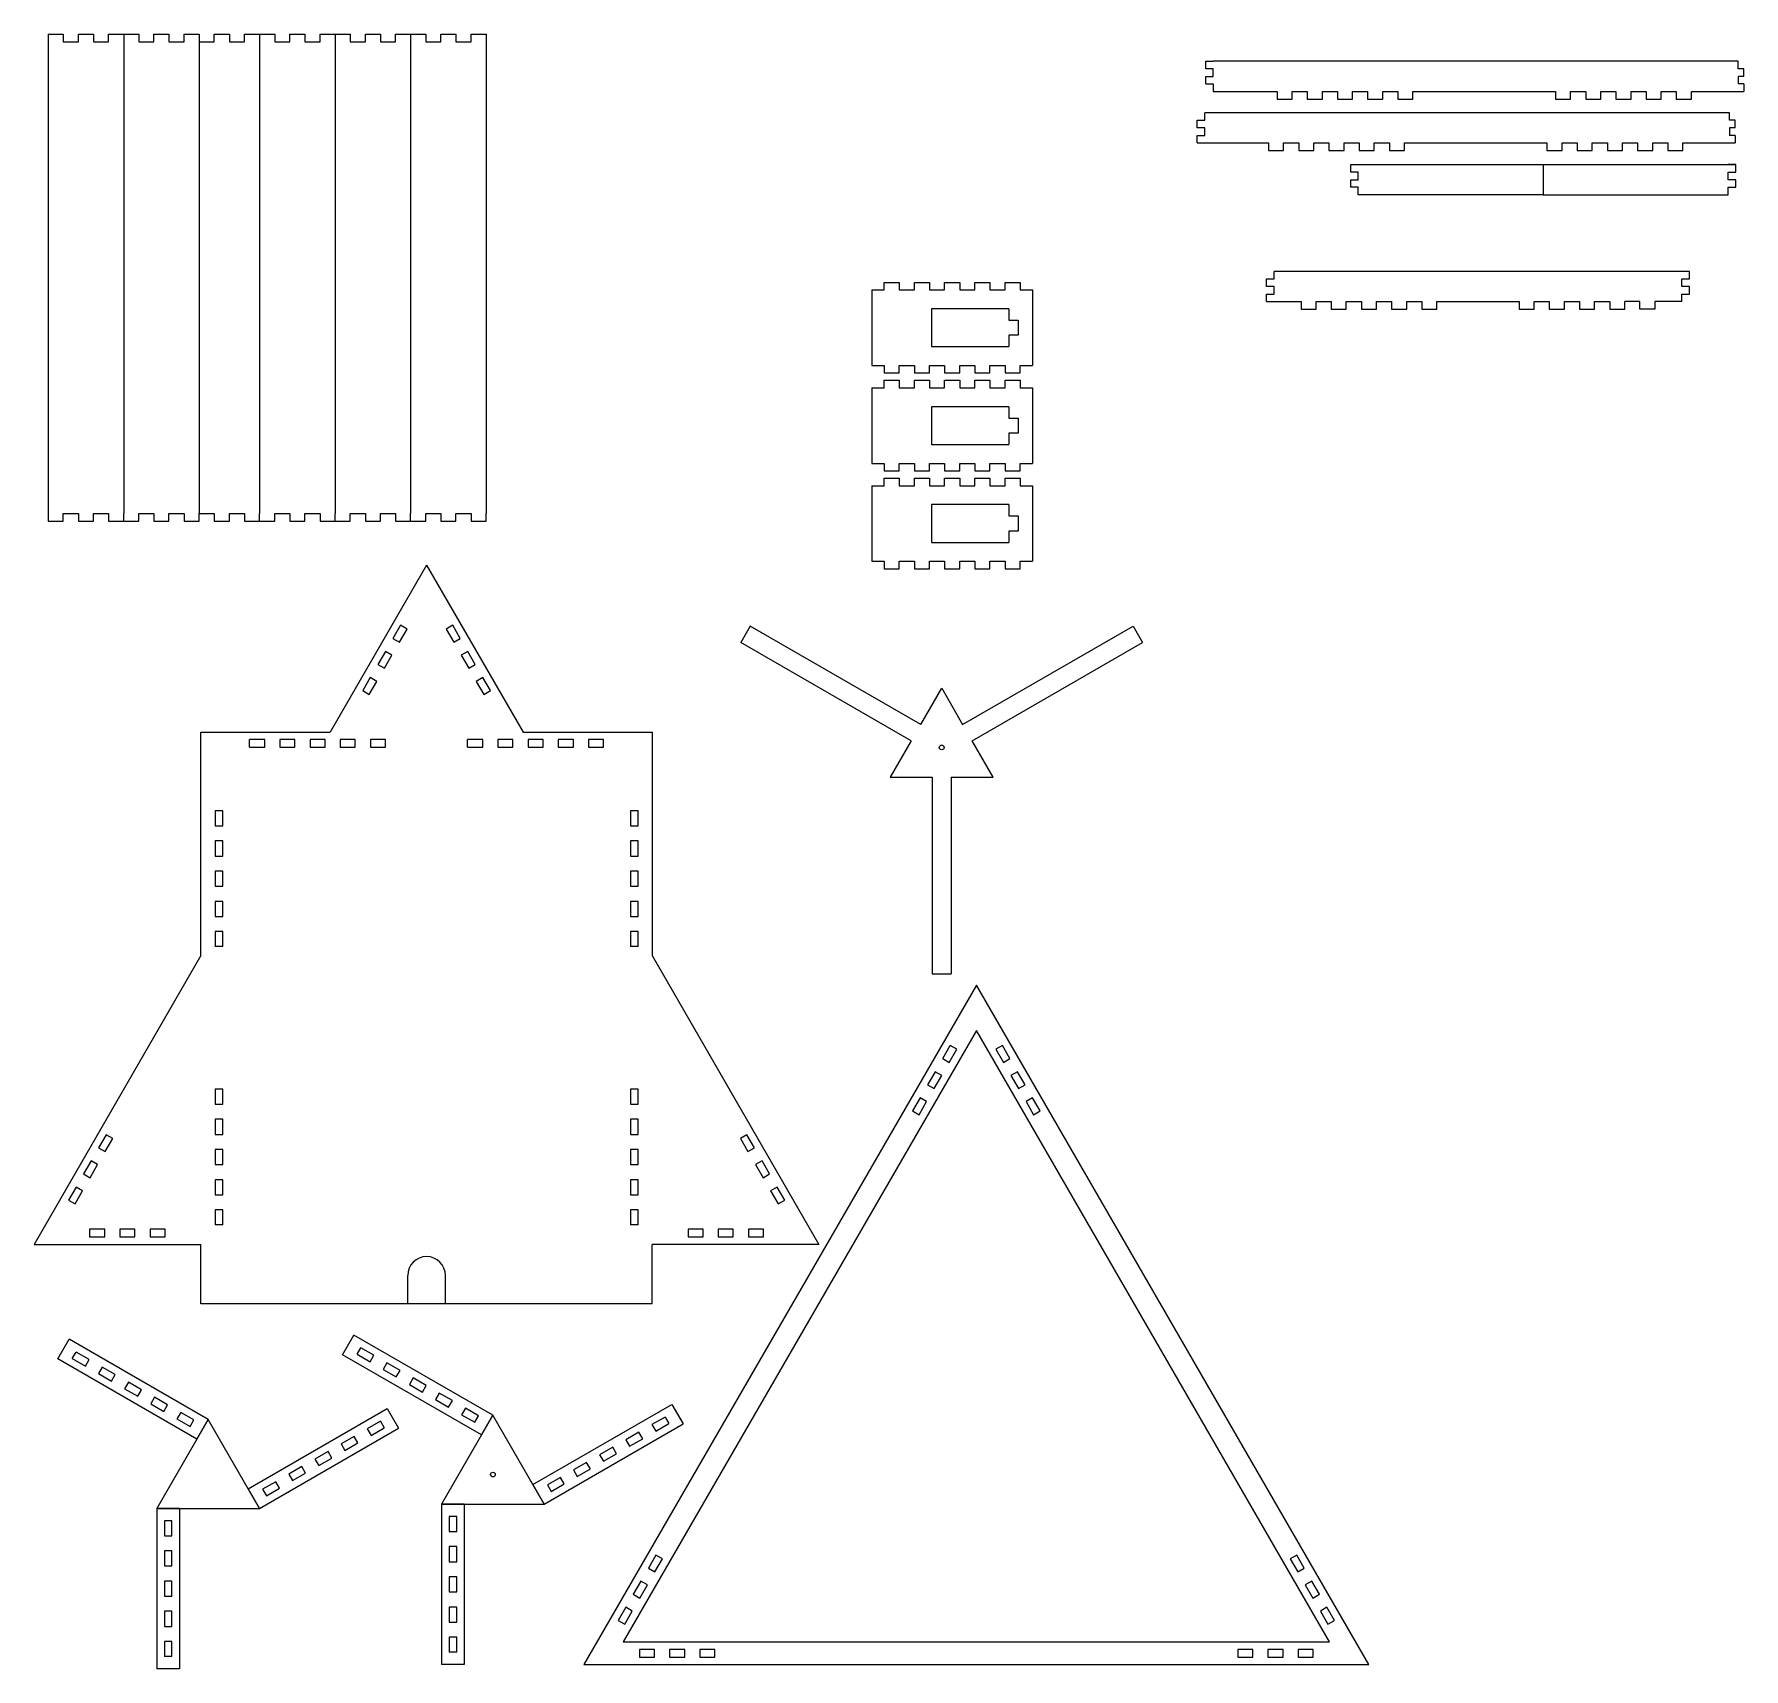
# Model space of a CAD drawing. Header units: centimetres. Extents: x 136.4 to 226.9, y 141.2 to 227.8.
import ezdxf

# ---------------------------------------------------------------- set-up
doc = ezdxf.new("R2010")
doc.units = ezdxf.units.CM
doc.header["$MEASUREMENT"] = 0

msp = doc.modelspace()

# ---------------------------------------------------------------- linework, layer by layer
at = {"color": 10}
for p, q in [((137.114, 227.831), (137.914, 227.831)), ((137.114, 227.831), (137.114, 202.031)), ((137.914, 227.831), (137.914, 227.431)), ((137.914, 227.431), (138.714, 227.431)), ((138.714, 227.431), (138.714, 227.831)), ((138.714, 227.831), (139.514, 227.831)), ((139.514, 227.831), (139.514, 227.431)), ((139.514, 227.431), (140.314, 227.431)), ((140.314, 227.431), (140.314, 227.831)), ((140.314, 227.831), (141.114, 227.831)), ((141.114, 227.831), (141.914, 227.831)), ((141.114, 227.831), (141.114, 202.431)), ((141.914, 227.831), (141.914, 227.431)), ((141.914, 227.431), (142.714, 227.431)), ((142.714, 227.431), (142.714, 227.831)), ((142.714, 227.831), (143.514, 227.831)), ((143.514, 227.831), (143.514, 227.431)), ((143.514, 227.431), (144.314, 227.431)), ((144.314, 227.831), (145.114, 227.831)), ((144.314, 227.431), (144.314, 227.831)), ((144.314, 227.831), (145.114, 227.831)), ((145.114, 227.831), (145.114, 227.431)), ((145.114, 227.831), (145.114, 202.431)), ((145.114, 227.431), (145.914, 227.431)), ((145.914, 227.431), (145.914, 227.831)), ((145.914, 227.831), (146.714, 227.831)), ((146.714, 227.831), (146.714, 227.431)), ((146.714, 227.431), (147.514, 227.431)), ((147.514, 227.431), (147.514, 227.831)), ((147.514, 227.831), (148.314, 227.831)), ((148.314, 227.831), (149.114, 227.831)), ((148.314, 227.831), (148.314, 202.431)), ((149.114, 227.831), (149.114, 227.431)), ((149.114, 227.431), (149.914, 227.431)), ((149.914, 227.431), (149.914, 227.831)), ((149.914, 227.831), (150.714, 227.831)), ((150.714, 227.831), (150.714, 227.431)), ((150.714, 227.431), (151.514, 227.431)), ((151.514, 227.431), (151.514, 227.831)), ((151.514, 227.831), (152.314, 227.831)), ((152.314, 227.831), (153.114, 227.831)), ((152.314, 227.831), (152.314, 202.431)), ((153.114, 227.831), (153.114, 227.431)), ((153.114, 227.431), (153.914, 227.431)), ((153.914, 227.431), (153.914, 227.831)), ((153.914, 227.831), (154.714, 227.831)), ((154.714, 227.831), (154.714, 227.431)), ((154.714, 227.431), (155.514, 227.431)), ((155.514, 227.431), (155.514, 227.831)), ((155.514, 227.831), (156.314, 227.831)), ((156.314, 227.831), (157.114, 227.831)), ((156.314, 227.831), (156.314, 202.431)), ((157.114, 227.831), (157.114, 227.431)), ((157.114, 227.431), (157.914, 227.431)), ((157.914, 227.431), (157.914, 227.831)), ((157.914, 227.831), (158.714, 227.831)), ((158.714, 227.831), (158.714, 227.431)), ((158.714, 227.431), (159.514, 227.431)), ((159.514, 227.431), (159.514, 227.831)), ((159.514, 227.831), (160.314, 227.831)), ((160.314, 227.831), (160.314, 202.431)), ((198.43, 226.395), (198.83, 226.395)), ((198.43, 225.995), (198.43, 226.395)), ((226.63, 226.395), (198.83, 226.395)), ((226.63, 225.995), (226.63, 226.395)), ((198.83, 225.995), (198.43, 225.995)), ((198.43, 225.595), (198.83, 225.595)), ((198.43, 225.195), (198.43, 225.595)), ((198.83, 225.595), (198.83, 225.995)), ((226.93, 225.995), (226.63, 225.995)), ((226.93, 225.595), (226.63, 225.595)), ((226.63, 225.595), (226.63, 225.195)), ((226.93, 225.595), (226.93, 225.995)), ((198.43, 225.195), (198.83, 225.195)), ((198.83, 225.195), (198.83, 224.795)), ((198.83, 224.795), (202.205, 224.795)), ((202.205, 224.795), (202.205, 224.395)), ((203.005, 224.395), (203.005, 224.795)), ((203.005, 224.795), (203.805, 224.795)), ((203.805, 224.795), (203.805, 224.395)), ((204.605, 224.395), (204.605, 224.795)), ((204.605, 224.795), (205.405, 224.795)), ((205.405, 224.795), (205.405, 224.395)), ((206.205, 224.395), (206.205, 224.795)), ((206.205, 224.795), (207.005, 224.795)), ((207.005, 224.795), (207.005, 224.395)), ((207.805, 224.395), (207.805, 224.795)), ((207.805, 224.795), (208.605, 224.795)), ((208.605, 224.795), (208.605, 224.395)), ((209.405, 224.395), (209.405, 224.795)), ((209.405, 224.795), (216.955, 224.795)), ((216.955, 224.795), (216.955, 224.395)), ((217.755, 224.395), (217.755, 224.795)), ((217.755, 224.795), (218.555, 224.795)), ((218.555, 224.795), (218.555, 224.395)), ((219.355, 224.395), (219.355, 224.795)), ((219.355, 224.795), (220.155, 224.795)), ((220.155, 224.795), (220.155, 224.395)), ((220.955, 224.395), (220.955, 224.795)), ((220.955, 224.795), (221.755, 224.795)), ((221.755, 224.795), (221.755, 224.395)), ((222.555, 224.395), (222.555, 224.795)), ((222.555, 224.795), (223.355, 224.795)), ((223.355, 224.795), (223.355, 224.395)), ((224.155, 224.395), (224.155, 224.795)), ((224.155, 224.795), (226.93, 224.795)), ((226.93, 225.195), (226.63, 225.195)), ((226.93, 225.195), (226.93, 224.795)), ((202.205, 224.395), (203.005, 224.395)), ((203.805, 224.395), (204.605, 224.395)), ((205.405, 224.395), (206.205, 224.395)), ((207.005, 224.395), (207.805, 224.395)), ((208.605, 224.395), (209.405, 224.395)), ((216.955, 224.395), (217.755, 224.395)), ((218.555, 224.395), (219.355, 224.395)), ((220.155, 224.395), (220.955, 224.395)), ((221.755, 224.395), (222.555, 224.395)), ((223.355, 224.395), (224.155, 224.395)), ((197.98, 222.87), (197.98, 223.27)), ((197.98, 223.27), (198.38, 223.27)), ((198.38, 222.87), (197.98, 222.87)), ((226.18, 223.67), (198.38, 223.67)), ((198.38, 223.27), (198.38, 223.67)), ((198.38, 222.47), (198.38, 222.87)), ((226.18, 223.27), (226.18, 223.67)), ((226.48, 223.27), (226.18, 223.27)), ((226.48, 222.87), (226.18, 222.87)), ((226.18, 222.87), (226.18, 222.47)), ((226.48, 222.87), (226.48, 223.27)), ((197.98, 222.07), (197.98, 222.47)), ((197.98, 222.47), (198.38, 222.47)), ((197.98, 222.07), (201.755, 222.07)), ((201.755, 222.07), (201.755, 221.67)), ((202.555, 221.67), (202.555, 222.07)), ((202.555, 222.07), (203.355, 222.07)), ((203.355, 222.07), (203.355, 221.67)), ((204.155, 221.67), (204.155, 222.07)), ((204.155, 222.07), (204.955, 222.07)), ((204.955, 222.07), (204.955, 221.67)), ((205.755, 221.67), (205.755, 222.07)), ((205.755, 222.07), (206.555, 222.07)), ((206.555, 222.07), (206.555, 221.67)), ((207.355, 221.67), (207.355, 222.07)), ((207.355, 222.07), (208.155, 222.07)), ((208.155, 222.07), (208.155, 221.67)), ((208.955, 221.67), (208.955, 222.07)), ((208.955, 222.07), (216.505, 222.07)), ((216.505, 222.07), (216.505, 221.67)), ((217.305, 221.67), (217.305, 222.07)), ((217.305, 222.07), (218.105, 222.07)), ((218.105, 222.07), (218.105, 221.67)), ((218.905, 221.67), (218.905, 222.07)), ((218.905, 222.07), (219.705, 222.07)), ((219.705, 222.07), (219.705, 221.67)), ((220.505, 221.67), (220.505, 222.07)), ((220.505, 222.07), (221.305, 222.07)), ((221.305, 222.07), (221.305, 221.67)), ((222.105, 221.67), (222.105, 222.07)), ((222.105, 222.07), (222.905, 222.07)), ((222.905, 222.07), (222.905, 221.67)), ((223.705, 221.67), (223.705, 222.07)), ((223.705, 222.07), (226.48, 222.07)), ((226.48, 222.47), (226.18, 222.47)), ((226.48, 222.47), (226.48, 222.07)), ((201.755, 221.67), (202.555, 221.67)), ((203.355, 221.67), (204.155, 221.67)), ((204.955, 221.67), (205.755, 221.67)), ((206.555, 221.67), (207.355, 221.67)), ((208.155, 221.67), (208.955, 221.67)), ((216.505, 221.67), (217.305, 221.67)), ((218.105, 221.67), (218.905, 221.67)), ((219.705, 221.67), (220.505, 221.67)), ((221.305, 221.67), (222.105, 221.67)), ((222.905, 221.67), (223.705, 221.67)), ((206.108, 220.919), (216.308, 220.919)), ((206.108, 220.519), (206.108, 220.919)), ((206.508, 220.519), (206.108, 220.519)), ((206.108, 219.719), (206.108, 220.119)), ((206.108, 220.119), (206.508, 220.119)), ((206.508, 220.119), (206.508, 220.519)), ((216.308, 220.919), (216.308, 219.319)), ((216.308, 220.919), (216.308, 219.319)), ((216.308, 220.919), (226.458, 220.919)), ((226.508, 220.919), (226.108, 220.919)), ((226.108, 220.119), (226.108, 220.519)), ((226.108, 220.519), (226.508, 220.519)), ((226.508, 220.119), (226.108, 220.119)), ((226.508, 220.519), (226.508, 220.919)), ((226.508, 219.719), (226.508, 220.119)), ((206.508, 219.719), (206.108, 219.719)), ((206.508, 219.319), (206.508, 219.719)), ((216.308, 219.319), (206.508, 219.319)), ((216.308, 219.319), (226.108, 219.319)), ((226.108, 219.319), (226.108, 219.719)), ((226.108, 219.719), (226.508, 219.719)), ((181.398, 214.277), (181.398, 214.677)), ((181.398, 214.677), (182.198, 214.677)), ((182.198, 214.677), (182.198, 214.277)), ((182.998, 214.277), (182.998, 214.677)), ((182.998, 214.677), (183.798, 214.677)), ((183.798, 214.677), (183.798, 214.277)), ((184.598, 214.277), (184.598, 214.677)), ((184.598, 214.677), (185.398, 214.677)), ((185.398, 214.677), (185.398, 214.277)), ((186.198, 214.277), (186.198, 214.677)), ((186.198, 214.677), (186.998, 214.677)), ((186.998, 214.677), (186.998, 214.277)), ((187.798, 214.277), (187.798, 214.677)), ((187.798, 214.677), (188.598, 214.677)), ((188.598, 214.677), (188.598, 214.277)), ((201.65, 214.461), (201.65, 214.861)), ((201.65, 214.861), (202.05, 214.861)), ((202.05, 214.861), (202.05, 215.261)), ((224.05, 215.261), (202.05, 215.261)), ((223.65, 214.461), (223.65, 214.861)), ((223.65, 214.861), (224.05, 214.861)), ((224.05, 214.861), (224.05, 215.261)), ((180.748, 214.277), (180.748, 210.277)), ((180.748, 214.277), (181.398, 214.277)), ((182.198, 214.277), (182.998, 214.277)), ((183.798, 214.277), (184.598, 214.277)), ((185.398, 214.277), (186.198, 214.277)), ((186.998, 214.277), (187.798, 214.277)), ((188.598, 214.277), (189.248, 214.277)), ((189.248, 214.277), (189.248, 210.277)), ((202.05, 214.461), (201.65, 214.461)), ((201.65, 213.661), (201.65, 214.061)), ((201.65, 214.061), (202.05, 214.061)), ((202.05, 214.061), (202.05, 214.461)), ((224.05, 214.461), (223.65, 214.461)), ((223.65, 213.661), (223.65, 214.061)), ((223.65, 214.061), (224.05, 214.061)), ((224.05, 214.061), (224.05, 214.461)), ((187.998, 213.277), (183.898, 213.277)), ((183.898, 213.277), (183.898, 211.277)), ((187.998, 213.277), (187.998, 212.677)), ((201.65, 213.661), (203.475, 213.661)), ((203.475, 213.661), (203.475, 213.261)), ((203.475, 213.261), (204.275, 213.261)), ((204.275, 213.261), (204.275, 213.661)), ((204.275, 213.661), (205.075, 213.661)), ((205.075, 213.661), (205.075, 213.261)), ((205.075, 213.261), (205.875, 213.261)), ((205.875, 213.261), (205.875, 213.661)), ((205.875, 213.661), (206.675, 213.661)), ((206.675, 213.661), (206.675, 213.261)), ((206.675, 213.261), (207.475, 213.261)), ((207.475, 213.261), (207.475, 213.661)), ((207.475, 213.661), (208.275, 213.661)), ((208.275, 213.661), (208.275, 213.261)), ((208.275, 213.261), (209.075, 213.261)), ((209.075, 213.261), (209.075, 213.661)), ((209.075, 213.661), (209.875, 213.661)), ((209.875, 213.661), (209.875, 213.261)), ((209.875, 213.261), (210.675, 213.261)), ((210.675, 213.261), (210.675, 213.661)), ((210.675, 213.661), (215.025, 213.661)), ((215.025, 213.661), (215.025, 213.261)), ((215.025, 213.261), (215.825, 213.261)), ((215.825, 213.261), (215.825, 213.661)), ((215.825, 213.661), (216.625, 213.661)), ((216.625, 213.661), (216.625, 213.261)), ((216.625, 213.261), (217.425, 213.261)), ((217.425, 213.261), (217.425, 213.661)), ((217.425, 213.661), (218.225, 213.661)), ((218.225, 213.661), (218.225, 213.261)), ((218.225, 213.261), (219.025, 213.261)), ((219.025, 213.261), (219.025, 213.661)), ((219.025, 213.661), (219.825, 213.661)), ((219.825, 213.661), (219.825, 213.261)), ((219.825, 213.261), (220.625, 213.261)), ((221.425, 213.661), (220.625, 213.661)), ((220.625, 213.261), (220.625, 213.661)), ((221.425, 213.261), (221.425, 213.661)), ((222.225, 213.261), (221.425, 213.261)), ((222.225, 213.661), (222.225, 213.261)), ((223.65, 213.661), (222.225, 213.661)), ((187.998, 212.677), (188.498, 212.677)), ((188.498, 212.677), (188.498, 211.877)), ((183.898, 211.277), (187.998, 211.277)), ((188.498, 211.877), (187.998, 211.877)), ((187.998, 211.877), (187.998, 211.277)), ((180.748, 210.277), (181.398, 210.277)), ((181.398, 210.277), (181.398, 209.877)), ((182.198, 209.877), (182.198, 210.277)), ((182.198, 210.277), (182.998, 210.277)), ((182.998, 210.277), (182.998, 209.877)), ((183.798, 209.877), (183.798, 210.277)), ((183.798, 210.277), (184.598, 210.277)), ((184.598, 210.277), (184.598, 209.877)), ((185.398, 209.877), (185.398, 210.277)), ((185.398, 210.277), (186.198, 210.277)), ((186.198, 210.277), (186.198, 209.877)), ((186.998, 209.877), (186.998, 210.277)), ((186.998, 210.277), (187.798, 210.277)), ((187.798, 210.277), (187.798, 209.877)), ((188.598, 209.877), (188.598, 210.277)), ((188.598, 210.277), (189.248, 210.277)), ((181.398, 209.877), (182.198, 209.877)), ((181.398, 209.088), (181.398, 209.488)), ((181.398, 209.488), (182.198, 209.488)), ((182.198, 209.488), (182.198, 209.088)), ((182.998, 209.877), (183.798, 209.877)), ((182.998, 209.088), (182.998, 209.488)), ((182.998, 209.488), (183.798, 209.488)), ((183.798, 209.488), (183.798, 209.088)), ((184.598, 209.877), (185.398, 209.877)), ((184.598, 209.088), (184.598, 209.488)), ((184.598, 209.488), (185.398, 209.488)), ((185.398, 209.488), (185.398, 209.088)), ((186.198, 209.877), (186.998, 209.877)), ((186.198, 209.088), (186.198, 209.488)), ((186.198, 209.488), (186.998, 209.488)), ((186.998, 209.488), (186.998, 209.088)), ((187.798, 209.877), (188.598, 209.877)), ((187.798, 209.088), (187.798, 209.488)), ((187.798, 209.488), (188.598, 209.488)), ((188.598, 209.488), (188.598, 209.088)), ((180.748, 209.088), (180.748, 205.088)), ((180.748, 209.088), (181.398, 209.088)), ((182.198, 209.088), (182.998, 209.088)), ((183.798, 209.088), (184.598, 209.088)), ((185.398, 209.088), (186.198, 209.088)), ((186.998, 209.088), (187.798, 209.088)), ((188.598, 209.088), (189.248, 209.088)), ((189.248, 209.088), (189.248, 205.088)), ((187.998, 208.088), (183.898, 208.088)), ((183.898, 208.088), (183.898, 206.088)), ((187.998, 208.088), (187.998, 207.488)), ((187.998, 207.488), (188.498, 207.488)), ((188.498, 207.488), (188.498, 206.688)), ((188.498, 206.688), (187.998, 206.688)), ((187.998, 206.688), (187.998, 206.088)), ((183.898, 206.088), (187.998, 206.088)), ((180.748, 205.088), (181.398, 205.088)), ((181.398, 205.088), (181.398, 204.688)), ((181.398, 204.688), (182.198, 204.688)), ((182.198, 204.688), (182.198, 205.088)), ((182.198, 205.088), (182.998, 205.088)), ((182.998, 205.088), (182.998, 204.688)), ((182.998, 204.688), (183.798, 204.688)), ((183.798, 204.688), (183.798, 205.088)), ((183.798, 205.088), (184.598, 205.088)), ((184.598, 205.088), (184.598, 204.688)), ((184.598, 204.688), (185.398, 204.688)), ((185.398, 204.688), (185.398, 205.088)), ((185.398, 205.088), (186.198, 205.088)), ((186.198, 205.088), (186.198, 204.688)), ((186.198, 204.688), (186.998, 204.688)), ((186.998, 204.688), (186.998, 205.088)), ((186.998, 205.088), (187.798, 205.088)), ((187.798, 205.088), (187.798, 204.688)), ((187.798, 204.688), (188.598, 204.688)), ((188.598, 204.688), (188.598, 205.088)), ((188.598, 205.088), (189.248, 205.088)), ((180.748, 203.899), (180.748, 199.899)), ((180.748, 203.899), (181.398, 203.899)), ((181.398, 203.899), (181.398, 204.299)), ((181.398, 204.299), (182.198, 204.299)), ((182.198, 204.299), (182.198, 203.899)), ((182.198, 203.899), (182.998, 203.899)), ((182.998, 203.899), (182.998, 204.299)), ((182.998, 204.299), (183.798, 204.299)), ((183.798, 204.299), (183.798, 203.899)), ((183.798, 203.899), (184.598, 203.899)), ((184.598, 203.899), (184.598, 204.299)), ((184.598, 204.299), (185.398, 204.299)), ((185.398, 204.299), (185.398, 203.899)), ((185.398, 203.899), (186.198, 203.899)), ((186.198, 203.899), (186.198, 204.299)), ((186.198, 204.299), (186.998, 204.299)), ((186.998, 204.299), (186.998, 203.899)), ((186.998, 203.899), (187.798, 203.899)), ((187.798, 203.899), (187.798, 204.299)), ((187.798, 204.299), (188.598, 204.299)), ((188.598, 204.299), (188.598, 203.899)), ((188.598, 203.899), (189.248, 203.899)), ((189.248, 203.899), (189.248, 199.899)), ((187.998, 202.899), (183.898, 202.899)), ((183.898, 202.899), (183.898, 200.899)), ((187.998, 202.899), (187.998, 202.299)), ((137.114, 202.031), (137.914, 202.031)), ((137.914, 202.031), (137.914, 202.431)), ((137.914, 202.431), (138.714, 202.431)), ((138.714, 202.431), (138.714, 202.031)), ((138.714, 202.031), (139.514, 202.031)), ((139.514, 202.031), (139.514, 202.431)), ((139.514, 202.431), (140.314, 202.431)), ((140.314, 202.431), (140.314, 202.031)), ((140.314, 202.031), (141.114, 202.031)), ((141.114, 202.031), (141.114, 202.431)), ((141.114, 202.031), (141.914, 202.031)), ((141.914, 202.031), (141.914, 202.431)), ((141.914, 202.431), (142.714, 202.431)), ((142.714, 202.431), (142.714, 202.031)), ((142.714, 202.031), (143.514, 202.031)), ((143.514, 202.031), (143.514, 202.431)), ((143.514, 202.431), (144.314, 202.431)), ((144.314, 202.431), (144.314, 202.031)), ((144.314, 202.031), (145.114, 202.031)), ((144.314, 202.031), (145.114, 202.031)), ((145.114, 202.031), (145.114, 202.431)), ((145.114, 202.431), (145.914, 202.431)), ((145.114, 202.031), (145.114, 202.431)), ((145.914, 202.431), (145.914, 202.031)), ((145.914, 202.031), (146.714, 202.031)), ((146.714, 202.031), (146.714, 202.431)), ((146.714, 202.431), (147.514, 202.431)), ((147.514, 202.431), (147.514, 202.031)), ((147.514, 202.031), (148.314, 202.031)), ((148.314, 202.031), (148.314, 202.431)), ((148.314, 202.031), (149.114, 202.031)), ((149.114, 202.031), (149.114, 202.431)), ((149.114, 202.431), (149.914, 202.431)), ((149.914, 202.431), (149.914, 202.031)), ((149.914, 202.031), (150.714, 202.031)), ((150.714, 202.031), (150.714, 202.431)), ((150.714, 202.431), (151.514, 202.431)), ((151.514, 202.431), (151.514, 202.031)), ((151.514, 202.031), (152.314, 202.031)), ((152.314, 202.031), (152.314, 202.431)), ((152.314, 202.031), (153.114, 202.031)), ((153.114, 202.031), (153.114, 202.431)), ((153.114, 202.431), (153.914, 202.431)), ((153.914, 202.431), (153.914, 202.031)), ((153.914, 202.031), (154.714, 202.031)), ((154.714, 202.031), (154.714, 202.431)), ((154.714, 202.431), (155.514, 202.431)), ((155.514, 202.431), (155.514, 202.031)), ((155.514, 202.031), (156.314, 202.031)), ((156.314, 202.031), (156.314, 202.431)), ((156.314, 202.031), (157.114, 202.031)), ((157.114, 202.031), (157.114, 202.431)), ((157.114, 202.431), (157.914, 202.431)), ((157.914, 202.431), (157.914, 202.031)), ((157.914, 202.031), (158.714, 202.031)), ((158.714, 202.031), (158.714, 202.431)), ((158.714, 202.431), (159.514, 202.431)), ((159.514, 202.431), (159.514, 202.031)), ((159.514, 202.031), (160.314, 202.031)), ((160.314, 202.031), (160.314, 202.431)), ((187.998, 202.299), (188.498, 202.299)), ((188.498, 202.299), (188.498, 201.499)), ((188.498, 201.499), (187.998, 201.499)), ((187.998, 201.499), (187.998, 200.899)), ((183.898, 200.899), (187.998, 200.899)), ((157.158, 199.7), (152.048, 190.85)), ((157.158, 199.7), (162.268, 190.85)), ((180.748, 199.899), (181.398, 199.899)), ((181.398, 199.899), (181.398, 199.499)), ((181.398, 199.499), (182.198, 199.499)), ((182.198, 199.499), (182.198, 199.899)), ((182.198, 199.899), (182.998, 199.899)), ((182.998, 199.899), (182.998, 199.499)), ((182.998, 199.499), (183.798, 199.499)), ((183.798, 199.499), (183.798, 199.899)), ((183.798, 199.899), (184.598, 199.899)), ((184.598, 199.899), (184.598, 199.499)), ((184.598, 199.499), (185.398, 199.499)), ((185.398, 199.499), (185.398, 199.899)), ((185.398, 199.899), (186.198, 199.899)), ((186.198, 199.899), (186.198, 199.499)), ((186.198, 199.499), (186.998, 199.499)), ((186.998, 199.499), (186.998, 199.899)), ((186.998, 199.899), (187.798, 199.899)), ((187.798, 199.899), (187.798, 199.499)), ((187.798, 199.499), (188.598, 199.499)), ((188.598, 199.499), (188.598, 199.899)), ((188.598, 199.899), (189.248, 199.899)), ((155.776, 196.507), (155.376, 195.814)), ((155.376, 195.814), (155.723, 195.614)), ((155.723, 195.614), (156.123, 196.307)), ((156.123, 196.307), (155.776, 196.507)), ((158.54, 196.507), (158.193, 196.307)), ((158.193, 196.307), (158.593, 195.614)), ((158.94, 195.814), (158.54, 196.507)), ((158.593, 195.614), (158.94, 195.814)), ((174.299, 196.464), (173.799, 195.598)), ((183.332, 191.249), (174.299, 196.464)), ((185.552, 191.249), (194.584, 196.464)), ((194.584, 196.464), (195.084, 195.598)), ((154.976, 195.121), (154.576, 194.428)), ((154.923, 194.228), (155.323, 194.921)), ((155.323, 194.921), (154.976, 195.121)), ((159.34, 195.121), (158.993, 194.921)), ((158.993, 194.921), (159.393, 194.228)), ((159.74, 194.428), (159.34, 195.121)), ((182.832, 190.383), (173.799, 195.598)), ((186.052, 190.383), (195.084, 195.598)), ((154.576, 194.428), (154.923, 194.228)), ((159.393, 194.228), (159.74, 194.428)), ((154.176, 193.735), (153.776, 193.043)), ((153.776, 193.043), (154.123, 192.843)), ((154.123, 192.843), (154.523, 193.535)), ((154.523, 193.535), (154.176, 193.735)), ((160.14, 193.735), (159.793, 193.535)), ((159.793, 193.535), (160.193, 192.843)), ((160.54, 193.043), (160.14, 193.735)), ((160.193, 192.843), (160.54, 193.043)), ((183.332, 191.249), (184.442, 193.172)), ((184.442, 193.172), (185.552, 191.249)), ((145.208, 179.002), (145.208, 190.85)), ((145.208, 190.85), (152.048, 190.85)), ((148.583, 190.45), (147.783, 190.45)), ((147.783, 190.05), (147.783, 190.45)), ((148.583, 190.05), (148.583, 190.45)), ((150.183, 190.45), (149.383, 190.45)), ((149.383, 190.45), (149.383, 190.05)), ((150.183, 190.05), (150.183, 190.45)), ((151.783, 190.45), (150.983, 190.45)), ((150.983, 190.45), (150.983, 190.05)), ((151.783, 190.05), (151.783, 190.45)), ((153.383, 190.45), (152.583, 190.45)), ((152.583, 190.45), (152.583, 190.05)), ((153.383, 190.05), (153.383, 190.45)), ((154.983, 190.45), (154.183, 190.45)), ((154.183, 190.45), (154.183, 190.05)), ((154.983, 190.05), (154.983, 190.45)), ((160.133, 190.45), (159.333, 190.45)), ((159.333, 190.05), (159.333, 190.45)), ((160.133, 190.05), (160.133, 190.45)), ((161.733, 190.45), (160.933, 190.45)), ((160.933, 190.45), (160.933, 190.05)), ((161.733, 190.05), (161.733, 190.45)), ((162.268, 190.85), (169.108, 190.85)), ((163.333, 190.45), (162.533, 190.45)), ((162.533, 190.45), (162.533, 190.05)), ((163.333, 190.05), (163.333, 190.45)), ((164.933, 190.45), (164.133, 190.45)), ((164.133, 190.45), (164.133, 190.05)), ((164.933, 190.05), (164.933, 190.45)), ((166.533, 190.45), (165.733, 190.45)), ((165.733, 190.45), (165.733, 190.05)), ((166.533, 190.05), (166.533, 190.45)), ((169.108, 190.85), (169.108, 179.002)), ((182.832, 190.383), (181.722, 188.461)), ((187.162, 188.461), (186.052, 190.383)), ((147.783, 190.05), (148.583, 190.05)), ((149.383, 190.05), (150.183, 190.05)), ((150.983, 190.05), (151.783, 190.05)), ((152.583, 190.05), (153.383, 190.05)), ((154.183, 190.05), (154.983, 190.05)), ((159.333, 190.05), (160.133, 190.05)), ((160.933, 190.05), (161.733, 190.05)), ((162.533, 190.05), (163.333, 190.05)), ((164.133, 190.05), (164.933, 190.05)), ((165.733, 190.05), (166.533, 190.05)), ((181.722, 188.461), (183.942, 188.461)), ((183.942, 188.461), (183.942, 178.031)), ((184.942, 188.461), (187.162, 188.461)), ((184.942, 188.461), (184.942, 178.031)), ((146.358, 186.675), (145.958, 186.675)), ((145.958, 186.675), (145.958, 185.875)), ((146.358, 185.875), (146.358, 186.675)), ((168.358, 186.675), (167.958, 186.675)), ((167.958, 186.675), (167.958, 185.875)), ((168.358, 185.875), (168.358, 186.675)), ((145.958, 185.875), (146.358, 185.875)), ((167.958, 185.875), (168.358, 185.875)), ((146.358, 185.075), (145.958, 185.075)), ((145.958, 185.075), (145.958, 184.275)), ((146.358, 184.275), (146.358, 185.075)), ((168.358, 185.075), (167.958, 185.075)), ((167.958, 185.075), (167.958, 184.275)), ((168.358, 184.275), (168.358, 185.075)), ((145.958, 184.275), (146.358, 184.275)), ((167.958, 184.275), (168.358, 184.275)), ((146.358, 183.475), (145.958, 183.475)), ((145.958, 183.475), (145.958, 182.675)), ((146.358, 182.675), (146.358, 183.475)), ((168.358, 183.475), (167.958, 183.475)), ((167.958, 183.475), (167.958, 182.675)), ((168.358, 182.675), (168.358, 183.475)), ((145.958, 182.675), (146.358, 182.675)), ((167.958, 182.675), (168.358, 182.675)), ((146.358, 181.875), (145.958, 181.875)), ((145.958, 181.875), (145.958, 181.075)), ((146.358, 181.075), (146.358, 181.875)), ((168.358, 181.875), (167.958, 181.875)), ((167.958, 181.875), (167.958, 181.075)), ((168.358, 181.075), (168.358, 181.875)), ((145.958, 181.075), (146.358, 181.075)), ((146.358, 180.275), (145.958, 180.275)), ((145.958, 180.275), (145.958, 179.475)), ((146.358, 179.475), (146.358, 180.275)), ((167.958, 181.075), (168.358, 181.075)), ((168.358, 180.275), (167.958, 180.275)), ((167.958, 180.275), (167.958, 179.475)), ((168.358, 179.475), (168.358, 180.275)), ((146.358, 179.475), (145.958, 179.475)), ((168.358, 179.475), (167.958, 179.475)), ((145.208, 179.002), (136.373, 163.7)), ((169.108, 179.002), (177.943, 163.7)), ((183.942, 178.031), (184.942, 178.031)), ((184.496, 173.542), (184.896, 174.235)), ((184.843, 173.342), (185.243, 174.035)), ((185.243, 174.035), (184.896, 174.235)), ((187.659, 174.235), (187.313, 174.035)), ((187.313, 174.035), (187.713, 173.342)), ((188.059, 173.542), (187.659, 174.235)), ((184.496, 173.542), (184.843, 173.342)), ((187.713, 173.342), (188.059, 173.542)), ((184.096, 172.849), (183.696, 172.156)), ((183.696, 172.156), (184.043, 171.956)), ((184.043, 171.956), (184.443, 172.649)), ((184.443, 172.649), (184.096, 172.849)), ((188.459, 172.849), (188.113, 172.649)), ((188.113, 172.649), (188.513, 171.956)), ((188.859, 172.156), (188.459, 172.849)), ((188.513, 171.956), (188.859, 172.156)), ((146.358, 171.925), (145.958, 171.925)), ((145.958, 171.925), (145.958, 171.125)), ((146.358, 171.125), (146.358, 171.925)), ((168.358, 171.925), (167.958, 171.925)), ((167.958, 171.925), (167.958, 171.125)), ((168.358, 171.125), (168.358, 171.925)), ((183.296, 171.464), (182.896, 170.771)), ((183.243, 170.571), (183.643, 171.264)), ((183.643, 171.264), (183.296, 171.464)), ((189.259, 171.464), (188.913, 171.264)), ((188.913, 171.264), (189.313, 170.571)), ((189.659, 170.771), (189.259, 171.464)), ((145.958, 171.125), (146.358, 171.125)), ((146.358, 170.325), (145.958, 170.325)), ((145.958, 170.325), (145.958, 169.525)), ((146.358, 169.525), (146.358, 170.325)), ((167.958, 171.125), (168.358, 171.125)), ((168.358, 170.325), (167.958, 170.325)), ((167.958, 170.325), (167.958, 169.525)), ((168.358, 169.525), (168.358, 170.325)), ((182.896, 170.771), (183.243, 170.571)), ((189.313, 170.571), (189.659, 170.771)), ((140.188, 169.507), (139.788, 168.814)), ((140.535, 169.307), (140.188, 169.507)), ((145.958, 169.525), (146.358, 169.525)), ((167.958, 169.525), (168.358, 169.525)), ((174.128, 169.507), (173.781, 169.307)), ((174.528, 168.814), (174.128, 169.507)), ((139.788, 168.814), (140.135, 168.614)), ((140.135, 168.614), (140.535, 169.307)), ((146.358, 168.725), (145.958, 168.725)), ((145.958, 168.725), (145.958, 167.925)), ((146.358, 167.925), (146.358, 168.725)), ((168.358, 168.725), (167.958, 168.725)), ((167.958, 168.725), (167.958, 167.925)), ((168.358, 167.925), (168.358, 168.725)), ((173.781, 169.307), (174.181, 168.614)), ((174.181, 168.614), (174.528, 168.814)), ((139.388, 168.122), (138.988, 167.429)), ((139.335, 167.229), (139.735, 167.922)), ((139.735, 167.922), (139.388, 168.122)), ((145.958, 167.925), (146.358, 167.925)), ((167.958, 167.925), (168.358, 167.925)), ((174.928, 168.122), (174.581, 167.922)), ((174.581, 167.922), (174.981, 167.229)), ((175.328, 167.429), (174.928, 168.122)), ((138.588, 166.736), (138.188, 166.043)), ((138.935, 166.536), (138.588, 166.736)), ((138.988, 167.429), (139.335, 167.229)), ((146.358, 167.125), (145.958, 167.125)), ((145.958, 167.125), (145.958, 166.325)), ((146.358, 166.325), (146.358, 167.125)), ((168.358, 167.125), (167.958, 167.125)), ((167.958, 167.125), (167.958, 166.325)), ((168.358, 166.325), (168.358, 167.125)), ((174.981, 167.229), (175.328, 167.429)), ((175.728, 166.736), (175.381, 166.536)), ((176.128, 166.043), (175.728, 166.736)), ((138.188, 166.043), (138.535, 165.843)), ((138.535, 165.843), (138.935, 166.536)), ((145.958, 166.325), (146.358, 166.325)), ((167.958, 166.325), (168.358, 166.325)), ((175.381, 166.536), (175.781, 165.843)), ((175.781, 165.843), (176.128, 166.043)), ((146.358, 165.525), (145.958, 165.525)), ((145.958, 165.525), (145.958, 164.725)), ((146.358, 164.725), (146.358, 165.525)), ((168.358, 165.525), (167.958, 165.525)), ((167.958, 165.525), (167.958, 164.725)), ((168.358, 164.725), (168.358, 165.525)), ((140.11, 164.5), (139.31, 164.5)), ((139.31, 164.5), (139.31, 164.1)), ((139.31, 164.1), (140.11, 164.1)), ((140.11, 164.1), (140.11, 164.5)), ((141.71, 164.5), (140.91, 164.5)), ((140.91, 164.5), (140.91, 164.1)), ((140.91, 164.1), (141.71, 164.1)), ((141.71, 164.1), (141.71, 164.5)), ((143.31, 164.5), (142.51, 164.5)), ((142.51, 164.5), (142.51, 164.1)), ((142.51, 164.1), (143.31, 164.1)), ((143.31, 164.1), (143.31, 164.5)), ((146.358, 164.725), (145.958, 164.725)), ((168.358, 164.725), (167.958, 164.725)), ((171.806, 164.5), (171.006, 164.5)), ((171.006, 164.5), (171.006, 164.1)), ((171.006, 164.1), (171.806, 164.1)), ((171.806, 164.1), (171.806, 164.5)), ((173.406, 164.5), (172.606, 164.5)), ((172.606, 164.5), (172.606, 164.1)), ((172.606, 164.1), (173.406, 164.1)), ((173.406, 164.1), (173.406, 164.5)), ((175.006, 164.5), (174.206, 164.5)), ((174.206, 164.5), (174.206, 164.1)), ((174.206, 164.1), (175.006, 164.1)), ((175.006, 164.1), (175.006, 164.5)), ((136.373, 163.7), (145.208, 163.7)), ((145.208, 160.55), (145.208, 163.7)), ((177.943, 163.7), (169.108, 163.7)), ((169.108, 160.55), (169.108, 163.7)), ((156.158, 160.55), (156.158, 162.05)), ((158.158, 160.55), (158.158, 162.05)), ((169.108, 160.55), (145.208, 160.55)), ((157.158, 160.55), (156.158, 160.55)), ((158.158, 160.55), (158.158, 160.55)), ((137.63, 157.627), (138.23, 158.666)), ((145.591, 154.416), (138.23, 158.666)), ((152.711, 157.851), (153.311, 158.89)), ((160.672, 154.64), (153.311, 158.89)), ((144.991, 153.377), (137.63, 157.627)), ((138.393, 157.648), (138.593, 157.994)), ((138.393, 157.648), (139.086, 157.248)), ((139.286, 157.594), (138.593, 157.994)), ((139.086, 157.248), (139.286, 157.594)), ((160.072, 153.601), (152.711, 157.851)), ((153.474, 157.873), (153.674, 158.219)), ((153.474, 157.873), (154.166, 157.473)), ((154.366, 157.819), (153.674, 158.219)), ((154.166, 157.473), (154.366, 157.819)), ((139.979, 157.194), (139.779, 156.848)), ((139.779, 156.848), (140.471, 156.448)), ((140.671, 156.794), (139.979, 157.194)), ((140.471, 156.448), (140.671, 156.794)), ((155.059, 157.419), (154.859, 157.073)), ((154.859, 157.073), (155.552, 156.673)), ((155.752, 157.019), (155.059, 157.419)), ((155.552, 156.673), (155.752, 157.019)), ((141.364, 156.394), (141.164, 156.048)), ((141.164, 156.048), (141.857, 155.648)), ((142.057, 155.994), (141.364, 156.394)), ((141.857, 155.648), (142.057, 155.994)), ((156.445, 156.619), (156.245, 156.273)), ((156.245, 156.273), (156.938, 155.873)), ((157.138, 156.219), (156.445, 156.619)), ((156.938, 155.873), (157.138, 156.219)), ((157.831, 155.819), (157.631, 155.473)), ((158.523, 155.419), (157.831, 155.819)), ((142.75, 155.594), (142.55, 155.248)), ((142.55, 155.248), (143.243, 154.848)), ((143.443, 155.194), (142.75, 155.594)), ((143.243, 154.848), (143.443, 155.194)), ((147.711, 150.744), (155.072, 154.994)), ((155.072, 154.994), (155.672, 153.955)), ((157.631, 155.473), (158.323, 155.073)), ((158.323, 155.073), (158.523, 155.419)), ((159.216, 155.019), (159.016, 154.673)), ((159.909, 154.619), (159.216, 155.019)), ((162.792, 150.968), (170.153, 155.218)), ((170.153, 155.218), (170.753, 154.179)), ((145.591, 154.416), (142.871, 149.705)), ((144.136, 154.794), (143.936, 154.448)), ((143.936, 154.448), (144.628, 154.048)), ((144.828, 154.394), (144.136, 154.794)), ((144.628, 154.048), (144.828, 154.394)), ((144.991, 153.377), (145.591, 154.416)), ((148.311, 149.705), (145.591, 154.416)), ((148.311, 149.705), (155.672, 153.955)), ((154.71, 154.322), (154.017, 153.922)), ((154.217, 153.576), (154.91, 153.976)), ((154.71, 154.322), (154.91, 153.976)), ((160.672, 154.64), (157.952, 149.929)), ((159.016, 154.673), (159.709, 154.273)), ((159.709, 154.273), (159.909, 154.619)), ((160.072, 153.601), (160.672, 154.64)), ((163.392, 149.929), (160.672, 154.64)), ((163.392, 149.929), (170.753, 154.179)), ((169.79, 154.547), (169.097, 154.147)), ((169.097, 154.147), (169.297, 153.801)), ((169.297, 153.801), (169.99, 154.201)), ((169.79, 154.547), (169.99, 154.201)), ((153.324, 153.522), (152.631, 153.122)), ((152.631, 153.122), (152.831, 152.776)), ((152.831, 152.776), (153.524, 153.176)), ((153.524, 153.176), (153.324, 153.522)), ((154.017, 153.922), (154.217, 153.576)), ((168.405, 153.747), (167.712, 153.347)), ((167.712, 153.347), (167.912, 153.001)), ((167.912, 153.001), (168.605, 153.401)), ((168.605, 153.401), (168.405, 153.747)), ((151.938, 152.722), (151.245, 152.322)), ((151.245, 152.322), (151.445, 151.976)), ((151.445, 151.976), (152.138, 152.376)), ((152.138, 152.376), (151.938, 152.722)), ((165.633, 152.147), (164.94, 151.747)), ((165.833, 151.801), (165.633, 152.147)), ((167.019, 152.947), (166.326, 152.547)), ((166.326, 152.547), (166.526, 152.201)), ((166.526, 152.201), (167.219, 152.601)), ((167.219, 152.601), (167.019, 152.947)), ((150.553, 151.922), (149.86, 151.522)), ((149.86, 151.522), (150.06, 151.176)), ((150.06, 151.176), (150.753, 151.576)), ((150.753, 151.576), (150.553, 151.922)), ((164.248, 151.347), (163.555, 150.947)), ((164.448, 151.001), (164.248, 151.347)), ((164.94, 151.747), (165.14, 151.401)), ((165.14, 151.401), (165.833, 151.801)), ((147.711, 150.744), (148.311, 149.705)), ((149.167, 151.122), (148.474, 150.722)), ((148.474, 150.722), (148.674, 150.376)), ((148.674, 150.376), (149.367, 150.776)), ((149.367, 150.776), (149.167, 151.122)), ((162.792, 150.968), (163.392, 149.929)), ((163.555, 150.947), (163.755, 150.601)), ((163.755, 150.601), (164.448, 151.001)), ((142.871, 149.705), (148.311, 149.705)), ((142.871, 149.705), (142.871, 141.205)), ((144.071, 149.705), (142.871, 149.705)), ((144.071, 149.705), (144.071, 141.205)), ((157.952, 149.929), (163.392, 149.929)), ((157.952, 149.929), (157.952, 141.429)), ((159.152, 149.929), (157.952, 149.929)), ((159.152, 149.929), (159.152, 141.429)), ((143.671, 149.055), (143.271, 149.055)), ((143.271, 149.055), (143.271, 148.255)), ((143.671, 148.255), (143.671, 149.055)), ((158.752, 149.279), (158.352, 149.279)), ((158.352, 149.279), (158.352, 148.479)), ((158.752, 148.479), (158.752, 149.279)), ((143.271, 148.255), (143.671, 148.255)), ((158.352, 148.479), (158.752, 148.479)), ((158.752, 147.679), (158.352, 147.679)), ((158.352, 147.679), (158.352, 146.879)), ((158.752, 146.879), (158.752, 147.679)), ((143.671, 147.455), (143.271, 147.455)), ((143.271, 147.455), (143.271, 146.655)), ((143.671, 146.655), (143.671, 147.455)), ((158.352, 146.879), (158.752, 146.879)), ((169.308, 147.235), (168.908, 146.543)), ((169.254, 146.343), (169.654, 147.035)), ((169.654, 147.035), (169.308, 147.235)), ((203.248, 147.235), (202.901, 147.035)), ((202.901, 147.035), (203.301, 146.343)), ((203.648, 146.543), (203.248, 147.235)), ((143.271, 146.655), (143.671, 146.655)), ((143.671, 145.855), (143.271, 145.855)), ((143.271, 145.855), (143.271, 145.055)), ((143.671, 145.055), (143.671, 145.855)), ((158.752, 146.079), (158.352, 146.079)), ((158.352, 146.079), (158.352, 145.279)), ((158.752, 145.279), (158.752, 146.079)), ((168.508, 145.85), (168.108, 145.157)), ((168.854, 145.65), (168.508, 145.85)), ((168.908, 146.543), (169.254, 146.343)), ((203.301, 146.343), (203.648, 146.543)), ((204.048, 145.85), (203.701, 145.65)), ((204.448, 145.157), (204.048, 145.85)), ((143.271, 145.055), (143.671, 145.055)), ((158.352, 145.279), (158.752, 145.279)), ((168.108, 145.157), (168.454, 144.957)), ((168.454, 144.957), (168.854, 145.65)), ((203.701, 145.65), (204.101, 144.957)), ((204.101, 144.957), (204.448, 145.157)), ((143.671, 144.255), (143.271, 144.255)), ((143.271, 144.255), (143.271, 143.455)), ((143.671, 143.455), (143.671, 144.255)), ((158.752, 144.479), (158.352, 144.479)), ((158.352, 144.479), (158.352, 143.679)), ((158.752, 143.679), (158.752, 144.479)), ((167.708, 144.464), (167.308, 143.771)), ((167.654, 143.571), (168.054, 144.264)), ((168.054, 144.264), (167.708, 144.464)), ((204.848, 144.464), (204.501, 144.264)), ((204.501, 144.264), (204.901, 143.571)), ((205.248, 143.771), (204.848, 144.464)), ((143.271, 143.455), (143.671, 143.455)), ((158.352, 143.679), (158.752, 143.679)), ((167.308, 143.771), (167.654, 143.571)), ((204.901, 143.571), (205.248, 143.771)), ((143.671, 142.655), (143.271, 142.655)), ((143.271, 142.655), (143.271, 141.855)), ((143.671, 141.855), (143.671, 142.655)), ((158.752, 142.879), (158.352, 142.879)), ((158.352, 142.879), (158.352, 142.079)), ((158.752, 142.079), (158.752, 142.879)), ((169.23, 142.228), (168.43, 142.228)), ((168.43, 142.228), (168.43, 141.828)), ((169.23, 141.828), (169.23, 142.228)), ((170.83, 142.228), (170.03, 142.228)), ((170.03, 142.228), (170.03, 141.828)), ((170.83, 141.828), (170.83, 142.228)), ((172.43, 142.228), (171.63, 142.228)), ((171.63, 142.228), (171.63, 141.828)), ((172.43, 141.828), (172.43, 142.228)), ((200.925, 142.228), (200.125, 142.228)), ((200.125, 142.228), (200.125, 141.828)), ((200.925, 141.828), (200.925, 142.228)), ((202.525, 142.228), (201.725, 142.228)), ((201.725, 142.228), (201.725, 141.828)), ((202.525, 141.828), (202.525, 142.228)), ((204.125, 142.228), (203.325, 142.228)), ((203.325, 142.228), (203.325, 141.828)), ((204.125, 141.828), (204.125, 142.228)), ((143.671, 141.855), (143.271, 141.855)), ((159.152, 141.429), (157.952, 141.429)), ((158.752, 142.079), (158.352, 142.079)), ((168.43, 141.828), (169.23, 141.828)), ((170.03, 141.828), (170.83, 141.828)), ((171.63, 141.828), (172.43, 141.828)), ((200.125, 141.828), (200.925, 141.828)), ((201.725, 141.828), (202.525, 141.828)), ((203.325, 141.828), (204.125, 141.828)), ((144.071, 141.205), (142.871, 141.205))]:
    msp.add_line(p, q, dxfattribs=at)
for points in [[(186.278, 177.428), (165.493, 141.428), (207.062, 141.428)], [(186.278, 175.028), (167.572, 142.628), (204.984, 142.628)]]:
    msp.add_lwpolyline(points, close=True, dxfattribs=at)
for centre in [(184.442, 190.031), (160.672, 151.5)]:
    msp.add_circle(centre, 0.125, dxfattribs=at)
msp.add_arc((157.158, 162.05), 1, 0, 180, dxfattribs=at)

doc.saveas('drawing.dxf')
